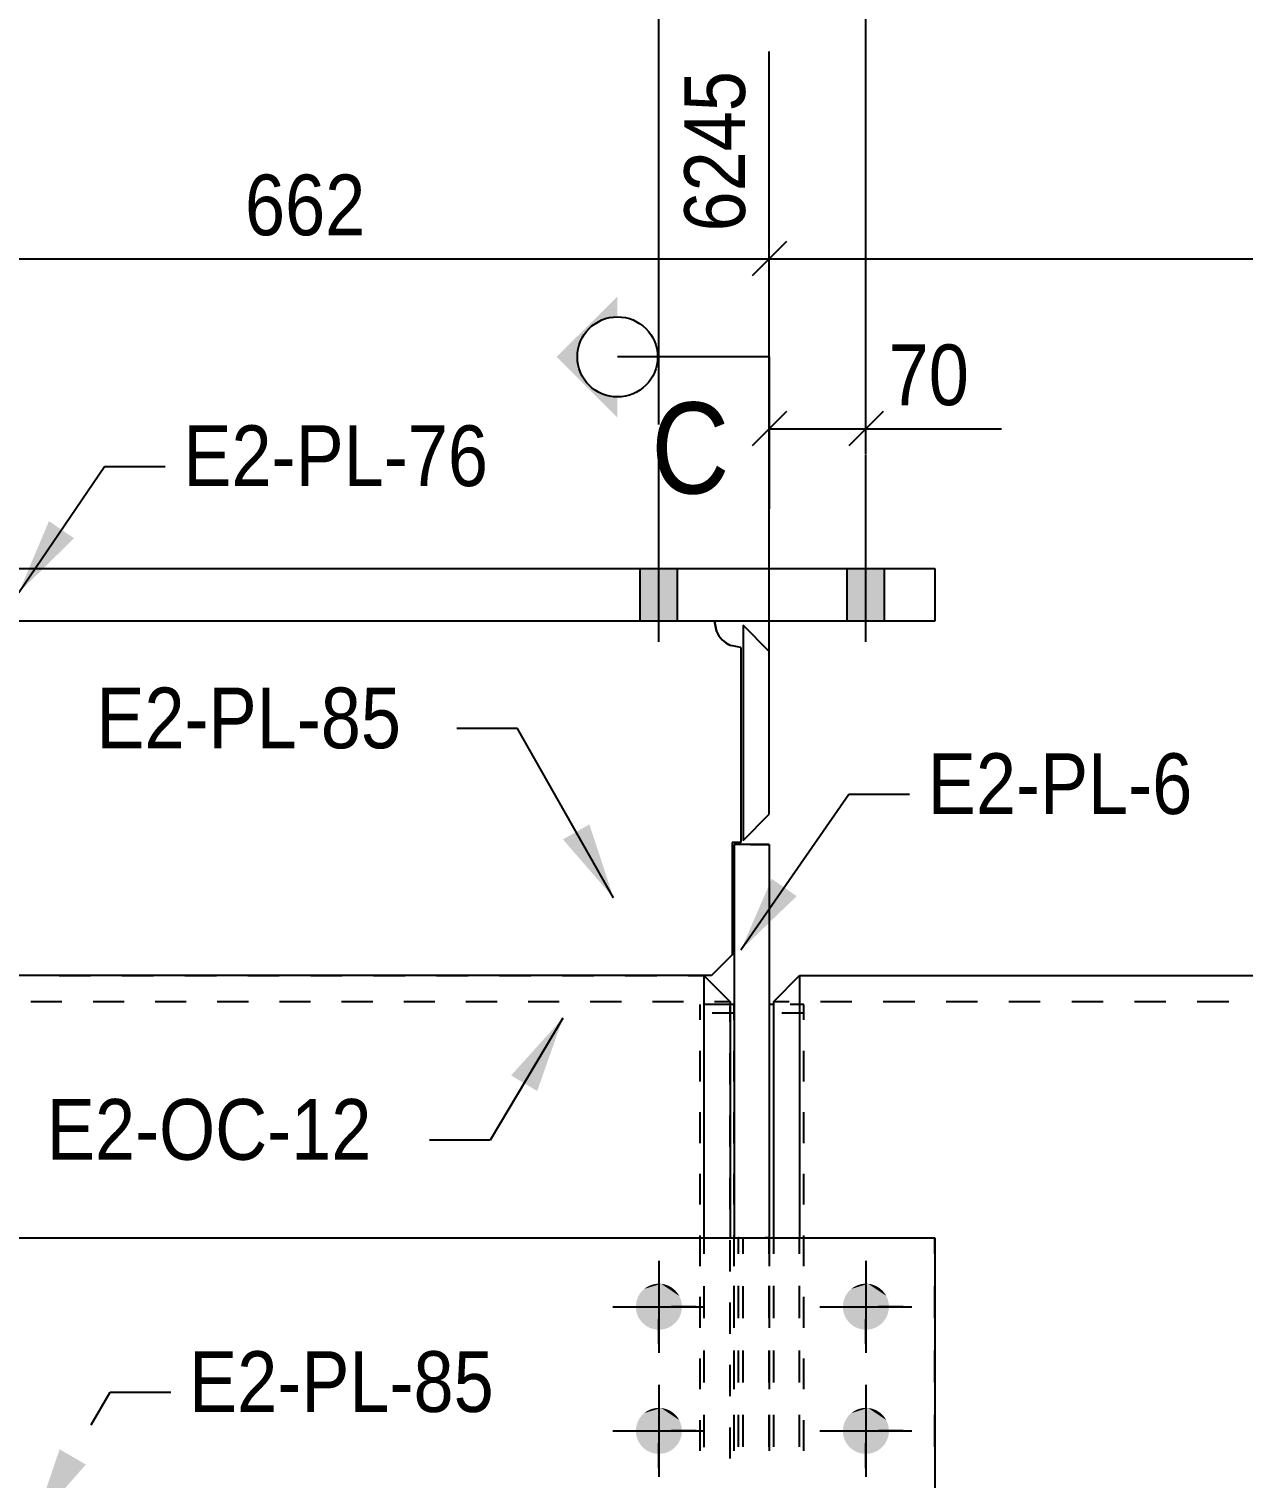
# Model space of a CAD drawing. Header units: millimetres. Extents: x 67 to 383, y 106 to 148.
# Drawn here: x 171.05 to 177.48, y 136.07 to 143.75 of the extents above; entities that cross this region are included whole.
import ezdxf

# ---------------------------------------------------------------- set-up
doc = ezdxf.new("R2010")
doc.units = ezdxf.units.MM
doc.linetypes.add('XKITLINE00', pattern=[0])
doc.styles.add('ARIAL', font='ARIAL.TTF')

msp = doc.modelspace()

# ---------------------------------------------------------------- linework, layer by layer
at = {"linetype": 'XKITLINE00'}
for p, q in [((175.4848, 141.6516), (175.4848, 145.6988)), ((175.4848, 141.6516), (175.4848, 145.6988)), ((174.3879, 141.6516), (174.3879, 145.2483)), ((174.3879, 141.6516), (174.3879, 145.2483)), ((174.9729, 139.5854), (174.9729, 143.6285)), ((174.9729, 139.5854), (174.9729, 143.6285)), ((175.0639, 142.6201), (174.8819, 142.4381)), ((175.0639, 142.6201), (174.8819, 142.4381)), ((170.1325, 142.5291), (174.9729, 142.5291)), ((174.9729, 142.5291), (184.4819, 142.5291)), ((174.9729, 142.0091), (174.1685, 142.0091)), ((174.9729, 142.0091), (174.9729, 141.2047)), ((174.9729, 139.5854), (174.9729, 141.9141)), ((175.4848, 141.4928), (175.4848, 141.9141)), ((175.0639, 141.7195), (174.8819, 141.5375)), ((175.5758, 141.7195), (175.3938, 141.5375)), ((174.9729, 141.6285), (175.4848, 141.6285)), ((175.4848, 141.6285), (176.2035, 141.6285)), ((175.4848, 141.6285), (176.2035, 141.6285)), ((170.9968, 140.7604), (171.4501, 141.429)), ((171.4501, 141.429), (171.7718, 141.429)), ((171.3823, 140.6085), (171.213, 140.6085)), ((171.7208, 140.6085), (171.5515, 140.6085)), ((172.0593, 140.6085), (171.89, 140.6085)), ((172.3978, 140.6085), (172.2285, 140.6085)), ((172.7363, 140.6085), (172.567, 140.6085)), ((173.0748, 140.6085), (172.9055, 140.6085)), ((173.4133, 140.6085), (173.244, 140.6085)), ((173.7518, 140.6085), (173.5825, 140.6085)), ((174.0903, 140.6085), (173.9211, 140.6085)), ((174.4288, 140.6085), (174.2596, 140.6085)), ((174.6827, 140.6085), (174.5981, 140.6085)), ((174.6827, 140.6085), (174.6933, 140.5551)), ((174.6933, 140.5551), (174.6991, 140.5428)), ((174.6991, 140.5428), (174.7062, 140.5311)), ((174.7062, 140.5311), (174.7143, 140.5201)), ((174.7143, 140.5201), (174.7235, 140.51)), ((174.7235, 140.51), (174.7336, 140.5008)), ((174.7336, 140.5008), (174.7446, 140.4926)), ((174.7446, 140.4926), (174.7563, 140.4856)), ((174.7563, 140.4856), (174.7661, 140.481)), ((173.6384, 140.0392), (173.3167, 140.0392)), ((174.1482, 139.1414), (173.6384, 140.0392)), ((174.8228, 138.8663), (175.3946, 139.6907)), ((175.3946, 139.6907), (175.7164, 139.6907)), ((174.8735, 139.4245), (174.9729, 139.4245)), ((171.2098, 138.7298), (171.3764, 138.7298)), ((171.5431, 138.7298), (171.7098, 138.7298)), ((171.8765, 138.7298), (172.0431, 138.7298)), ((172.2098, 138.7298), (172.3765, 138.7298)), ((172.5432, 138.7298), (172.7099, 138.7298)), ((172.8765, 138.7298), (173.0432, 138.7298)), ((173.2099, 138.7298), (173.3766, 138.7298)), ((173.5432, 138.7298), (173.7099, 138.7298)), ((173.8766, 138.7298), (174.0433, 138.7298)), ((174.21, 138.7298), (174.3766, 138.7298)), ((174.5433, 138.7298), (174.6266, 138.7298)), ((174.6266, 138.7048), (174.6266, 138.6194)), ((171.2248, 138.5905), (171.0601, 138.5905)), ((171.5541, 138.5905), (171.3895, 138.5905)), ((171.8835, 138.5905), (171.7188, 138.5905)), ((172.2128, 138.5905), (172.0482, 138.5905)), ((172.5422, 138.5905), (172.3775, 138.5905)), ((172.8715, 138.5905), (172.7068, 138.5905)), ((173.2009, 138.5905), (173.0362, 138.5905)), ((173.5302, 138.5905), (173.3655, 138.5905)), ((173.8595, 138.5905), (173.6949, 138.5905)), ((174.1889, 138.5905), (174.0242, 138.5905)), ((174.5182, 138.5905), (174.3536, 138.5905)), ((174.6043, 138.5762), (174.6043, 138.4946)), ((174.7652, 138.5762), (174.6265, 138.5762)), ((174.7652, 138.5905), (174.6829, 138.5905)), ((174.7652, 138.484), (174.7652, 138.5666)), ((174.7872, 138.4946), (174.7872, 138.5762)), ((174.9729, 138.5762), (174.9729, 138.4946)), ((175.078, 138.5905), (174.9949, 138.5905)), ((175.1557, 138.5762), (175.0826, 138.5762)), ((175.1557, 138.4946), (175.1557, 138.5762)), ((175.4108, 138.5905), (175.2444, 138.5905)), ((175.7435, 138.5905), (175.5771, 138.5905)), ((176.0762, 138.5905), (175.9099, 138.5905)), ((176.409, 138.5905), (176.2426, 138.5905)), ((176.7417, 138.5905), (176.5754, 138.5905)), ((177.0745, 138.5905), (176.9081, 138.5905)), ((177.4072, 138.5905), (177.2408, 138.5905)), ((173.8795, 138.505), (173.4946, 137.8583)), ((174.7872, 138.5298), (174.6703, 138.5298)), ((175.1557, 138.5298), (175.0387, 138.5298)), ((174.6266, 138.4488), (174.6266, 138.2782)), ((174.6043, 138.3315), (174.6043, 138.1684)), ((174.7872, 138.1684), (174.7872, 138.3315)), ((174.9729, 138.3315), (174.9729, 138.1684)), ((175.1557, 138.1684), (175.1557, 138.3315)), ((174.7652, 138.1534), (174.7652, 138.3187)), ((174.6266, 138.1076), (174.6266, 137.937)), ((174.6043, 138.0053), (174.6043, 137.8421)), ((174.7652, 137.8228), (174.7652, 137.9881)), ((174.7872, 137.8421), (174.7872, 138.0053)), ((174.9729, 138.0053), (174.9729, 137.8421)), ((175.1557, 137.8421), (175.1557, 138.0053)), ((173.4946, 137.8583), (173.1729, 137.8583)), ((174.6266, 137.7664), (174.6266, 137.5958)), ((174.6043, 137.679), (174.6043, 137.5159)), ((174.7652, 137.4922), (174.7652, 137.6575)), ((174.7872, 137.5159), (174.7872, 137.679)), ((174.9729, 137.679), (174.9729, 137.5159)), ((175.1557, 137.5159), (175.1557, 137.679)), ((174.6266, 137.4252), (174.6266, 137.2546)), ((171.0569, 137.3404), (171.2251, 137.3404)), ((171.3933, 137.3404), (171.5614, 137.3404)), ((171.7296, 137.3404), (171.8978, 137.3404)), ((172.066, 137.3404), (172.2342, 137.3404)), ((172.4024, 137.3404), (172.5706, 137.3404)), ((172.7388, 137.3404), (172.907, 137.3404)), ((173.0752, 137.3404), (173.2434, 137.3404)), ((173.4116, 137.3404), (173.5798, 137.3404)), ((173.748, 137.3404), (173.9162, 137.3404)), ((174.0844, 137.3404), (174.2526, 137.3404)), ((174.4208, 137.3404), (174.589, 137.3404)), ((174.6043, 137.3528), (174.6043, 137.1897)), ((174.7572, 137.3404), (174.9254, 137.3404)), ((174.7872, 137.1897), (174.7872, 137.3528)), ((174.7872, 137.2551), (174.7872, 137.3404)), ((174.7872, 137.3403), (174.8983, 137.3403)), ((174.7872, 137.3403), (174.8486, 137.3403)), ((174.8103, 137.2551), (174.8103, 137.3404)), ((174.8103, 137.3404), (174.9712, 137.3404)), ((174.8137, 137.3404), (174.8103, 137.3404)), ((174.8336, 137.2551), (174.8336, 137.3404)), ((174.8336, 137.3404), (174.9729, 137.3404)), ((174.9729, 137.3404), (174.9513, 137.3404)), ((174.9729, 137.3528), (174.9729, 137.1897)), ((174.9729, 137.2551), (174.9729, 137.3404)), ((174.9729, 137.3404), (174.9729, 137.3404)), ((174.9729, 137.3404), (174.9729, 137.2551)), ((174.9729, 137.3404), (174.9729, 137.2551)), ((174.9949, 137.3404), (174.9949, 137.2551)), ((175.0936, 137.3404), (175.2618, 137.3404)), ((175.1334, 137.2551), (175.1334, 137.3404)), ((175.1557, 137.1897), (175.1557, 137.3528)), ((175.43, 137.3404), (175.5982, 137.3404)), ((175.7664, 137.3404), (175.8505, 137.3404)), ((175.8505, 137.2551), (175.8505, 137.3404)), ((174.7652, 137.1616), (174.7652, 137.3269)), ((174.6043, 137.0265), (174.6043, 136.8634)), ((174.6266, 137.084), (174.6266, 136.9134)), ((174.7872, 136.9138), (174.7872, 137.0845)), ((174.7872, 136.8634), (174.7872, 137.0265)), ((174.8103, 136.9138), (174.8103, 137.0845)), ((174.8336, 136.9138), (174.8336, 137.0844)), ((174.9729, 136.9138), (174.9729, 137.0845)), ((174.9729, 137.0845), (174.9729, 136.9138)), ((174.9729, 137.0844), (174.9729, 136.9138)), ((174.9729, 137.0265), (174.9729, 136.8634)), ((174.9949, 137.0845), (174.9949, 136.9138)), ((175.1334, 136.9138), (175.1334, 137.0845)), ((175.1557, 136.8634), (175.1557, 137.0265)), ((175.8505, 136.9138), (175.8505, 137.0844)), ((174.7652, 136.831), (174.7652, 136.9963)), ((174.6266, 136.7428), (174.6266, 136.5722)), ((174.7872, 136.5725), (174.7872, 136.7432)), ((174.8103, 136.5726), (174.8103, 136.7432)), ((174.8336, 136.5725), (174.8336, 136.7432)), ((174.9729, 136.5725), (174.9729, 136.7432)), ((174.9729, 136.7432), (174.9729, 136.5725)), ((174.9729, 136.7432), (174.9729, 136.5726)), ((174.9949, 136.7432), (174.9949, 136.5726)), ((175.1334, 136.5726), (175.1334, 136.7432)), ((175.8505, 136.5725), (175.8505, 136.7432)), ((174.6043, 136.7003), (174.6043, 136.5372)), ((174.7652, 136.5005), (174.7652, 136.6658)), ((174.7872, 136.5372), (174.7872, 136.7003)), ((174.9729, 136.7003), (174.9729, 136.5372)), ((175.1557, 136.5372), (175.1557, 136.7003)), ((171.3805, 136.3486), (171.4805, 136.5214)), ((171.4805, 136.5214), (171.8022, 136.5214)), ((174.6043, 136.3741), (174.6043, 136.2109)), ((174.6266, 136.4016), (174.6266, 136.231)), ((174.7652, 136.1699), (174.7652, 136.3352)), ((174.7872, 136.2313), (174.7872, 136.4019)), ((174.7872, 136.2109), (174.7872, 136.3741)), ((174.8103, 136.2313), (174.8103, 136.4019)), ((174.8336, 136.2313), (174.8336, 136.4019)), ((174.9729, 136.2313), (174.9729, 136.4019)), ((174.9729, 136.4019), (174.9729, 136.2313)), ((174.9729, 136.4019), (174.9729, 136.2313)), ((174.9729, 136.3741), (174.9729, 136.2109)), ((174.9949, 136.4019), (174.9949, 136.2313)), ((175.1334, 136.2313), (175.1334, 136.4019)), ((175.1557, 136.2109), (175.1557, 136.3741)), ((175.8505, 136.2313), (175.8505, 136.4019))]:
    msp.add_line(p, q, dxfattribs=at)
at = {"color": 3, "linetype": 'XKITLINE00'}
for p, q in [((174.3879, 140.4982), (174.3879, 141.4908)), ((174.3879, 140.4982), (174.3879, 141.4908)), ((174.3879, 140.4982), (174.3879, 141.4908)), ((174.3879, 140.4982), (174.3879, 141.4908)), ((175.4848, 140.4982), (175.4848, 141.4908)), ((175.4848, 140.4982), (175.4848, 141.4908)), ((175.4848, 140.4982), (175.4848, 141.4908)), ((175.4848, 140.4982), (175.4848, 141.4908)), ((174.2892, 140.6085), (174.2892, 140.8871)), ((174.2892, 140.6085), (174.2892, 140.8871)), ((174.2892, 140.6085), (174.2892, 140.8871)), ((174.2892, 140.6085), (174.2892, 140.8871)), ((174.4866, 140.6085), (174.4866, 140.8871)), ((174.4866, 140.6085), (174.4866, 140.8871)), ((174.4866, 140.6085), (174.4866, 140.8871)), ((174.4866, 140.6085), (174.4866, 140.8871)), ((175.3861, 140.6085), (175.3861, 140.8871)), ((175.3861, 140.6085), (175.3861, 140.8871)), ((175.3861, 140.6085), (175.3861, 140.8871)), ((175.3861, 140.6085), (175.3861, 140.8871)), ((175.5835, 140.6085), (175.5835, 140.8871)), ((175.5835, 140.6085), (175.5835, 140.8871)), ((175.5835, 140.6085), (175.5835, 140.8871)), ((175.5835, 140.6085), (175.5835, 140.8871)), ((174.3879, 137.2187), (174.3879, 136.7309)), ((175.4848, 137.2187), (175.4848, 136.7309)), ((174.3879, 137.1722), (174.3879, 137.0407)), ((175.4848, 137.1722), (175.4848, 137.0407)), ((174.144, 136.9748), (174.6318, 136.9748)), ((174.1904, 136.9747), (174.3219, 136.9747)), ((174.5853, 136.9747), (174.4538, 136.9747)), ((175.2409, 136.9748), (175.7287, 136.9748)), ((175.2874, 136.9747), (175.4189, 136.9747)), ((175.6823, 136.9747), (175.5508, 136.9747)), ((174.3879, 136.7773), (174.3879, 136.9088)), ((175.4848, 136.7773), (175.4848, 136.9088)), ((174.3879, 136.5605), (174.3879, 136.0727)), ((174.3879, 136.514), (174.3879, 136.3825)), ((175.4848, 136.5605), (175.4848, 136.0727)), ((175.4848, 136.514), (175.4848, 136.3825)), ((174.144, 136.3166), (174.6318, 136.3166)), ((174.1904, 136.3166), (174.3219, 136.3166)), ((174.5853, 136.3166), (174.4538, 136.3166)), ((175.2409, 136.3166), (175.7287, 136.3166)), ((175.2874, 136.3166), (175.4189, 136.3166)), ((175.6823, 136.3166), (175.5508, 136.3166)), ((174.3879, 136.1191), (174.3879, 136.2506)), ((175.4848, 136.1191), (175.4848, 136.2506))]:
    msp.add_line(p, q, dxfattribs=at)
at = {"color": 2, "linetype": 'XKITLINE00'}
for p, q in [((169.1226, 140.8871), (175.8505, 140.8871)), ((175.8505, 140.8871), (175.8505, 140.6085)), ((175.8505, 140.6085), (169.1226, 140.6085)), ((174.6933, 140.5551), (174.6827, 140.6085)), ((174.9729, 140.4472), (174.8336, 140.5865)), ((174.8336, 140.5865), (174.8336, 139.4464)), ((174.822, 140.4691), (174.7687, 140.4798)), ((174.822, 140.4691), (174.822, 139.4355)), ((174.9729, 139.5857), (174.9729, 140.4472)), ((174.8336, 139.4464), (174.9729, 139.5857)), ((174.7756, 139.4355), (174.7756, 138.8395)), ((174.822, 139.4355), (174.7756, 139.4355)), ((174.9729, 139.4245), (174.7872, 139.4245)), ((174.7872, 139.4245), (174.7872, 139.4245)), ((174.7872, 139.4245), (174.7872, 137.3404)), ((174.9729, 139.4245), (174.9729, 139.4245)), ((174.9729, 139.4245), (174.9729, 137.3404)), ((174.7756, 138.8395), (174.6659, 138.7298)), ((174.6659, 138.7298), (170.2525, 138.7298)), ((174.6266, 138.7298), (174.7652, 138.5905)), ((174.6266, 138.7298), (174.6266, 137.3404)), ((174.9949, 138.5905), (175.1334, 138.7298)), ((175.1334, 138.7298), (175.1334, 137.3404)), ((175.1334, 138.7298), (179.6532, 138.7298)), ((174.7652, 138.5905), (174.7652, 137.3404)), ((174.7872, 138.5762), (174.7652, 138.5762)), ((174.9949, 138.5762), (174.9729, 138.5762)), ((174.9949, 138.5905), (174.9949, 137.3404)), ((169.1226, 137.3404), (175.8505, 137.3404)), ((175.8505, 137.3404), (175.8505, 134.269))]:
    msp.add_line(p, q, dxfattribs=at)
at = {"linetype": 'XKITLINE00'}
msp.add_circle((174.1685, 142.0091), 0.2124, dxfattribs=at)
at = {"color": 2, "linetype": 'XKITLINE00'}
msp.add_arc((174.822, 140.6085), 0.1393, 202.5, 247.5, dxfattribs=at)
at = {"color": 3}
msp.add_point((174.9729, 142.5291), dxfattribs=at)
msp.add_point((174.9729, 142.5291), dxfattribs=at)
for p in [(174.9729, 141.6285), (175.4848, 141.6285)]:
    msp.add_point(p)
at = {"linetype": 'Continuous'}
for points in [[(174.1685, 142.3309), (173.8467, 142.0091), (174.0055, 142.1428)], [(174.1685, 142.3309), (174.0055, 142.1428), (174.0194, 142.1582)], [(174.1685, 142.3309), (174.0194, 142.1582), (174.0348, 142.1721)], [(174.1685, 142.3309), (174.0348, 142.1721), (174.0514, 142.1845)], [(174.1685, 142.3309), (174.0514, 142.1845), (174.0691, 142.1953)], [(174.1685, 142.3309), (174.0691, 142.1953), (174.0878, 142.2043)], [(174.1685, 142.3309), (174.0878, 142.2043), (174.1073, 142.2115)], [(174.1685, 142.3309), (174.1073, 142.2115), (174.1273, 142.2168)], [(174.1685, 142.3309), (174.1273, 142.2168), (174.1478, 142.2201)], [(174.1685, 142.2215), (174.1685, 142.3309), (174.1478, 142.2201)], [(173.8467, 142.0091), (173.9931, 142.1262), (174.0055, 142.1428)], [(173.8467, 142.0091), (173.9823, 142.1085), (173.9931, 142.1262)], [(173.8467, 142.0091), (173.9733, 142.0898), (173.9823, 142.1085)], [(173.8467, 142.0091), (173.9661, 142.0703), (173.9733, 142.0898)], [(173.8467, 142.0091), (173.9608, 142.0503), (173.9661, 142.0703)], [(173.8467, 142.0091), (173.9575, 142.0298), (173.9608, 142.0503)], [(173.8467, 142.0091), (173.9561, 142.0091), (173.9575, 142.0298)], [(173.8467, 142.0091), (174.1685, 141.6874), (174.0342, 141.8454)], [(173.8467, 142.0091), (174.0342, 141.8454), (174.0188, 141.8594)], [(173.8467, 142.0091), (174.0188, 141.8594), (174.0048, 141.8748)], [(173.8467, 142.0091), (174.0048, 141.8748), (173.9924, 141.8915)], [(173.8467, 142.0091), (173.9924, 141.8915), (173.9816, 141.9093)], [(173.8467, 142.0091), (173.9816, 141.9093), (173.9727, 141.9281)], [(173.8467, 142.0091), (173.9727, 141.9281), (173.9656, 141.9476)], [(173.8467, 142.0091), (173.9656, 141.9476), (173.9604, 141.9678)], [(173.8467, 142.0091), (173.9604, 141.9678), (173.9573, 141.9884)], [(173.8467, 142.0091), (173.9573, 141.9884), (173.9561, 142.0091)], [(174.1685, 141.6874), (174.0509, 141.833), (174.0342, 141.8454)], [(174.1685, 141.6874), (174.0687, 141.8223), (174.0509, 141.833)], [(174.1685, 141.6874), (174.0875, 141.8133), (174.0687, 141.8223)], [(174.1685, 141.6874), (174.107, 141.8062), (174.0875, 141.8133)], [(174.1685, 141.6874), (174.1272, 141.8011), (174.107, 141.8062)], [(174.1685, 141.6874), (174.1477, 141.7979), (174.1272, 141.8011)], [(174.1685, 141.6874), (174.1685, 141.7968), (174.1477, 141.7979)], [(170.9968, 140.7604), (171.1559, 141.1385), (170.9968, 140.7604), (171.2891, 141.0482)], [(174.1482, 139.1414), (173.8796, 139.4515), (174.1482, 139.1414), (174.0195, 139.5309)], [(174.8228, 138.8663), (174.9859, 139.2426), (174.8228, 138.8663), (175.1181, 139.1509)], [(173.8795, 138.505), (173.743, 138.1182), (173.8795, 138.505), (173.6047, 138.2005)], [(171.0808, 135.8303), (171.2125, 136.2188), (171.0808, 135.8303), (171.3518, 136.1382)]]:
    msp.add_solid(points, dxfattribs=at)
at = {"color": 3, "linetype": 'Continuous'}
for points in [[(174.2892, 140.6085), (174.4866, 140.6085), (174.4866, 140.8871)], [(174.2892, 140.6085), (174.4866, 140.8871), (174.2892, 140.8871)], [(174.2892, 140.6085), (174.4866, 140.6085), (174.4866, 140.8871)], [(174.2892, 140.6085), (174.4866, 140.8871), (174.2892, 140.8871)], [(174.2892, 140.6085), (174.4866, 140.6085), (174.4866, 140.8871)], [(174.2892, 140.6085), (174.4866, 140.8871), (174.2892, 140.8871)], [(174.2892, 140.6085), (174.4866, 140.6085), (174.4866, 140.8871)], [(174.2892, 140.6085), (174.4866, 140.8871), (174.2892, 140.8871)], [(175.3861, 140.6085), (175.5835, 140.6085), (175.5835, 140.8871)], [(175.3861, 140.6085), (175.5835, 140.8871), (175.3861, 140.8871)], [(175.3861, 140.6085), (175.5835, 140.6085), (175.5835, 140.8871)], [(175.3861, 140.6085), (175.5835, 140.8871), (175.3861, 140.8871)], [(175.3861, 140.6085), (175.5835, 140.6085), (175.5835, 140.8871)], [(175.3861, 140.6085), (175.5835, 140.8871), (175.3861, 140.8871)], [(175.3861, 140.6085), (175.5835, 140.6085), (175.5835, 140.8871)], [(175.3861, 140.6085), (175.5835, 140.8871), (175.3861, 140.8871)], [(174.3998, 137.0961), (174.2665, 136.9867), (174.2659, 136.9748)], [(174.3998, 137.0961), (174.2659, 136.9748), (174.2665, 136.9628)], [(174.3998, 137.0961), (174.2683, 136.9986), (174.2665, 136.9867)], [(174.3998, 137.0961), (174.2665, 136.9628), (174.2683, 136.951)], [(174.3998, 137.0961), (174.2712, 137.0102), (174.2683, 136.9986)], [(174.3998, 137.0961), (174.2683, 136.951), (174.2712, 136.9394)], [(174.3998, 137.0961), (174.2752, 137.0214), (174.2712, 137.0102)], [(174.3998, 137.0961), (174.2712, 136.9394), (174.2752, 136.9281)], [(174.3998, 137.0961), (174.2803, 137.0323), (174.2752, 137.0214)], [(174.3998, 137.0961), (174.2752, 136.9281), (174.2803, 136.9173)], [(174.3998, 137.0961), (174.2865, 137.0425), (174.2803, 137.0323)], [(174.3998, 137.0961), (174.2803, 136.9173), (174.2865, 136.907)], [(174.3998, 137.0961), (174.2936, 137.0521), (174.2865, 137.0425)], [(174.3998, 137.0961), (174.2865, 136.907), (174.2936, 136.8974)], [(174.3998, 137.0961), (174.3017, 137.061), (174.2936, 137.0521)], [(174.3998, 137.0961), (174.2936, 136.8974), (174.3017, 136.8885)], [(174.3998, 137.0961), (174.3105, 137.069), (174.3017, 137.061)], [(174.3998, 137.0961), (174.3017, 136.8885), (174.3105, 136.8805)], [(174.3998, 137.0961), (174.3201, 137.0762), (174.3105, 137.069)], [(174.3998, 137.0961), (174.3105, 136.8805), (174.3201, 136.8734)], [(174.3998, 137.0961), (174.3304, 137.0823), (174.3201, 137.0762)], [(174.3998, 137.0961), (174.3201, 136.8734), (174.3304, 136.8672)], [(174.3998, 137.0961), (174.3412, 137.0874), (174.3304, 137.0823)], [(174.3998, 137.0961), (174.3304, 136.8672), (174.3412, 136.8621)], [(174.3998, 137.0961), (174.3525, 137.0915), (174.3412, 137.0874)], [(174.3998, 137.0961), (174.3412, 136.8621), (174.3525, 136.8581)], [(174.3998, 137.0961), (174.3641, 137.0944), (174.3525, 137.0915)], [(174.3998, 137.0961), (174.3525, 136.8581), (174.3641, 136.8552)], [(174.3998, 137.0961), (174.3759, 137.0961), (174.3641, 137.0944)], [(174.3998, 137.0961), (174.3641, 136.8552), (174.3759, 136.8534)], [(174.3998, 137.0961), (174.3879, 137.0967), (174.3759, 137.0961)], [(174.3998, 137.0961), (174.3759, 136.8534), (174.3879, 136.8528)], [(174.3998, 137.0961), (174.3879, 136.8528), (174.3998, 136.8534)], [(174.3998, 137.0961), (174.3998, 136.8534), (174.4117, 136.8552)], [(174.3998, 137.0961), (174.4117, 136.8552), (174.4233, 136.8581)], [(174.3998, 137.0961), (174.4233, 136.8581), (174.4345, 136.8621)], [(174.3998, 137.0961), (174.4345, 136.8621), (174.4454, 136.8672)], [(174.3998, 137.0961), (174.4454, 136.8672), (174.4556, 136.8734)], [(174.3998, 137.0961), (174.4556, 136.8734), (174.4652, 136.8805)], [(174.3998, 137.0961), (174.4652, 136.8805), (174.4741, 136.8885)], [(174.3998, 137.0961), (174.4741, 136.8885), (174.4821, 136.8974)], [(174.3998, 137.0961), (174.4821, 136.8974), (174.4893, 136.907)], [(174.3998, 137.0961), (174.4893, 136.907), (174.4954, 136.9173)], [(174.3998, 137.0961), (174.4954, 136.9173), (174.5005, 136.9281)], [(174.3998, 137.0961), (174.5005, 136.9281), (174.5046, 136.9394)], [(174.3998, 137.0961), (174.5046, 136.9394), (174.5075, 136.951)], [(174.3998, 137.0961), (174.5075, 136.951), (174.5092, 136.9628)], [(174.3998, 137.0961), (174.5092, 136.9628), (174.5098, 136.9748)], [(174.3998, 137.0961), (174.5098, 136.9748), (174.5092, 136.9867)], [(174.3998, 137.0961), (174.5092, 136.9867), (174.5075, 136.9986)], [(174.3998, 137.0961), (174.5075, 136.9986), (174.5046, 137.0102)], [(174.3998, 137.0961), (174.5046, 137.0102), (174.5005, 137.0214)], [(174.3998, 137.0961), (174.5005, 137.0214), (174.4954, 137.0323)], [(174.3998, 137.0961), (174.4954, 137.0323), (174.4893, 137.0425)], [(174.3998, 137.0961), (174.4893, 137.0425), (174.4821, 137.0521)], [(174.3998, 137.0961), (174.4821, 137.0521), (174.4741, 137.061)], [(174.3998, 137.0961), (174.4741, 137.061), (174.4652, 137.069)], [(174.3998, 137.0961), (174.4652, 137.069), (174.4556, 137.0762)], [(174.3998, 137.0961), (174.4556, 137.0762), (174.4454, 137.0823)], [(174.3998, 137.0961), (174.4454, 137.0823), (174.4345, 137.0874)], [(174.3998, 137.0961), (174.4345, 137.0874), (174.4233, 137.0915)], [(174.3998, 137.0961), (174.4233, 137.0915), (174.4117, 137.0944)], [(175.4968, 137.0961), (175.3635, 136.9867), (175.3629, 136.9748)], [(175.4968, 137.0961), (175.3629, 136.9748), (175.3635, 136.9628)], [(175.4968, 137.0961), (175.3652, 136.9986), (175.3635, 136.9867)], [(175.4968, 137.0961), (175.3635, 136.9628), (175.3652, 136.951)], [(175.4968, 137.0961), (175.3681, 137.0102), (175.3652, 136.9986)], [(175.4968, 137.0961), (175.3652, 136.951), (175.3681, 136.9394)], [(175.4968, 137.0961), (175.3722, 137.0214), (175.3681, 137.0102)], [(175.4968, 137.0961), (175.3681, 136.9394), (175.3722, 136.9281)], [(175.4968, 137.0961), (175.3773, 137.0323), (175.3722, 137.0214)], [(175.4968, 137.0961), (175.3722, 136.9281), (175.3773, 136.9173)], [(175.4968, 137.0961), (175.3834, 137.0425), (175.3773, 137.0323)], [(175.4968, 137.0961), (175.3773, 136.9173), (175.3834, 136.907)], [(175.4968, 137.0961), (175.3906, 137.0521), (175.3834, 137.0425)], [(175.4968, 137.0961), (175.3834, 136.907), (175.3906, 136.8974)], [(175.4968, 137.0961), (175.3986, 137.061), (175.3906, 137.0521)], [(175.4968, 137.0961), (175.3906, 136.8974), (175.3986, 136.8885)], [(175.4968, 137.0961), (175.4075, 137.069), (175.3986, 137.061)], [(175.4968, 137.0961), (175.3986, 136.8885), (175.4075, 136.8805)], [(175.4968, 137.0961), (175.4171, 137.0762), (175.4075, 137.069)], [(175.4968, 137.0961), (175.4075, 136.8805), (175.4171, 136.8734)], [(175.4968, 137.0961), (175.4273, 137.0823), (175.4171, 137.0762)], [(175.4968, 137.0961), (175.4171, 136.8734), (175.4273, 136.8672)], [(175.4968, 137.0961), (175.4382, 137.0874), (175.4273, 137.0823)], [(175.4968, 137.0961), (175.4273, 136.8672), (175.4382, 136.8621)], [(175.4968, 137.0961), (175.4494, 137.0915), (175.4382, 137.0874)], [(175.4968, 137.0961), (175.4382, 136.8621), (175.4494, 136.8581)], [(175.4968, 137.0961), (175.461, 137.0944), (175.4494, 137.0915)], [(175.4968, 137.0961), (175.4494, 136.8581), (175.461, 136.8552)], [(175.4968, 137.0961), (175.4729, 137.0961), (175.461, 137.0944)], [(175.4968, 137.0961), (175.461, 136.8552), (175.4729, 136.8534)], [(175.4968, 137.0961), (175.4848, 137.0967), (175.4729, 137.0961)], [(175.4968, 137.0961), (175.4729, 136.8534), (175.4848, 136.8528)], [(175.4968, 137.0961), (175.4848, 136.8528), (175.4968, 136.8534)], [(175.4968, 137.0961), (175.4968, 136.8534), (175.5086, 136.8552)], [(175.4968, 137.0961), (175.5086, 136.8552), (175.5202, 136.8581)], [(175.4968, 137.0961), (175.5202, 136.8581), (175.5315, 136.8621)], [(175.4968, 137.0961), (175.5315, 136.8621), (175.5423, 136.8672)], [(175.4968, 137.0961), (175.5423, 136.8672), (175.5526, 136.8734)], [(175.4968, 137.0961), (175.5526, 136.8734), (175.5622, 136.8805)], [(175.4968, 137.0961), (175.5622, 136.8805), (175.571, 136.8885)], [(175.4968, 137.0961), (175.571, 136.8885), (175.5791, 136.8974)], [(175.4968, 137.0961), (175.5791, 136.8974), (175.5862, 136.907)], [(175.4968, 137.0961), (175.5862, 136.907), (175.5924, 136.9173)], [(175.4968, 137.0961), (175.5924, 136.9173), (175.5975, 136.9281)], [(175.4968, 137.0961), (175.5975, 136.9281), (175.6015, 136.9394)], [(175.4968, 137.0961), (175.6015, 136.9394), (175.6044, 136.951)], [(175.4968, 137.0961), (175.6044, 136.951), (175.6062, 136.9628)], [(175.4968, 137.0961), (175.6062, 136.9628), (175.6068, 136.9748)], [(175.4968, 137.0961), (175.6068, 136.9748), (175.6062, 136.9867)], [(175.4968, 137.0961), (175.6062, 136.9867), (175.6044, 136.9986)], [(175.4968, 137.0961), (175.6044, 136.9986), (175.6015, 137.0102)], [(175.4968, 137.0961), (175.6015, 137.0102), (175.5975, 137.0214)], [(175.4968, 137.0961), (175.5975, 137.0214), (175.5924, 137.0323)], [(175.4968, 137.0961), (175.5924, 137.0323), (175.5862, 137.0425)], [(175.4968, 137.0961), (175.5862, 137.0425), (175.5791, 137.0521)], [(175.4968, 137.0961), (175.5791, 137.0521), (175.571, 137.061)], [(175.4968, 137.0961), (175.571, 137.061), (175.5622, 137.069)], [(175.4968, 137.0961), (175.5622, 137.069), (175.5526, 137.0762)], [(175.4968, 137.0961), (175.5526, 137.0762), (175.5423, 137.0823)], [(175.4968, 137.0961), (175.5423, 137.0823), (175.5315, 137.0874)], [(175.4968, 137.0961), (175.5315, 137.0874), (175.5202, 137.0915)], [(175.4968, 137.0961), (175.5202, 137.0915), (175.5086, 137.0944)], [(174.3998, 136.438), (174.2665, 136.3286), (174.2659, 136.3166)], [(174.3998, 136.438), (174.2659, 136.3166), (174.2665, 136.3047)], [(174.3998, 136.438), (174.2683, 136.3404), (174.2665, 136.3286)], [(174.3998, 136.438), (174.2665, 136.3047), (174.2683, 136.2928)], [(174.3998, 136.438), (174.2712, 136.352), (174.2683, 136.3404)], [(174.3998, 136.438), (174.2683, 136.2928), (174.2712, 136.2812)], [(174.3998, 136.438), (174.2752, 136.3633), (174.2712, 136.352)], [(174.3998, 136.438), (174.2712, 136.2812), (174.2752, 136.2699)], [(174.3998, 136.438), (174.2803, 136.3741), (174.2752, 136.3633)], [(174.3998, 136.438), (174.2752, 136.2699), (174.2803, 136.2591)], [(174.3998, 136.438), (174.2865, 136.3844), (174.2803, 136.3741)], [(174.3998, 136.438), (174.2803, 136.2591), (174.2865, 136.2489)], [(174.3998, 136.438), (174.2936, 136.394), (174.2865, 136.3844)], [(174.3998, 136.438), (174.2865, 136.2489), (174.2936, 136.2392)], [(174.3998, 136.438), (174.3017, 136.4028), (174.2936, 136.394)], [(174.3998, 136.438), (174.2936, 136.2392), (174.3017, 136.2304)], [(174.3998, 136.438), (174.3105, 136.4109), (174.3017, 136.4028)], [(174.3998, 136.438), (174.3017, 136.2304), (174.3105, 136.2223)], [(174.3998, 136.438), (174.3201, 136.418), (174.3105, 136.4109)], [(174.3998, 136.438), (174.3105, 136.2223), (174.3201, 136.2152)], [(174.3998, 136.438), (174.3304, 136.4242), (174.3201, 136.418)], [(174.3998, 136.438), (174.3201, 136.2152), (174.3304, 136.2091)], [(174.3998, 136.438), (174.3412, 136.4293), (174.3304, 136.4242)], [(174.3998, 136.438), (174.3304, 136.2091), (174.3412, 136.2039)], [(174.3998, 136.438), (174.3525, 136.4333), (174.3412, 136.4293)], [(174.3998, 136.438), (174.3412, 136.2039), (174.3525, 136.1999)], [(174.3998, 136.438), (174.3641, 136.4362), (174.3525, 136.4333)], [(174.3998, 136.438), (174.3525, 136.1999), (174.3641, 136.197)], [(174.3998, 136.438), (174.3759, 136.438), (174.3641, 136.4362)], [(174.3998, 136.438), (174.3641, 136.197), (174.3759, 136.1953)], [(174.3998, 136.438), (174.3879, 136.4386), (174.3759, 136.438)], [(174.3998, 136.438), (174.3759, 136.1953), (174.3879, 136.1947)], [(174.3998, 136.438), (174.3879, 136.1947), (174.3998, 136.1953)], [(174.3998, 136.438), (174.3998, 136.1953), (174.4117, 136.197)], [(174.3998, 136.438), (174.4117, 136.197), (174.4233, 136.1999)], [(174.3998, 136.438), (174.4233, 136.1999), (174.4345, 136.2039)], [(174.3998, 136.438), (174.4345, 136.2039), (174.4454, 136.2091)], [(174.3998, 136.438), (174.4454, 136.2091), (174.4556, 136.2152)], [(174.3998, 136.438), (174.4556, 136.2152), (174.4652, 136.2223)], [(174.3998, 136.438), (174.4652, 136.2223), (174.4741, 136.2304)], [(174.3998, 136.438), (174.4741, 136.2304), (174.4821, 136.2392)], [(174.3998, 136.438), (174.4821, 136.2392), (174.4893, 136.2489)], [(174.3998, 136.438), (174.4893, 136.2489), (174.4954, 136.2591)], [(174.3998, 136.438), (174.4954, 136.2591), (174.5005, 136.2699)], [(174.3998, 136.438), (174.5005, 136.2699), (174.5046, 136.2812)], [(174.3998, 136.438), (174.5046, 136.2812), (174.5075, 136.2928)], [(174.3998, 136.438), (174.5075, 136.2928), (174.5092, 136.3047)], [(174.3998, 136.438), (174.5092, 136.3047), (174.5098, 136.3166)], [(174.3998, 136.438), (174.5098, 136.3166), (174.5092, 136.3286)], [(174.3998, 136.438), (174.5092, 136.3286), (174.5075, 136.3404)], [(174.3998, 136.438), (174.5075, 136.3404), (174.5046, 136.352)], [(174.3998, 136.438), (174.5046, 136.352), (174.5005, 136.3633)], [(174.3998, 136.438), (174.5005, 136.3633), (174.4954, 136.3741)], [(174.3998, 136.438), (174.4954, 136.3741), (174.4893, 136.3844)], [(174.3998, 136.438), (174.4893, 136.3844), (174.4821, 136.394)], [(174.3998, 136.438), (174.4821, 136.394), (174.4741, 136.4028)], [(174.3998, 136.438), (174.4741, 136.4028), (174.4652, 136.4109)], [(174.3998, 136.438), (174.4652, 136.4109), (174.4556, 136.418)], [(174.3998, 136.438), (174.4556, 136.418), (174.4454, 136.4242)], [(174.3998, 136.438), (174.4454, 136.4242), (174.4345, 136.4293)], [(174.3998, 136.438), (174.4345, 136.4293), (174.4233, 136.4333)], [(174.3998, 136.438), (174.4233, 136.4333), (174.4117, 136.4362)], [(175.4968, 136.438), (175.3635, 136.3286), (175.3629, 136.3166)], [(175.4968, 136.438), (175.3629, 136.3166), (175.3635, 136.3047)], [(175.4968, 136.438), (175.3652, 136.3404), (175.3635, 136.3286)], [(175.4968, 136.438), (175.3635, 136.3047), (175.3652, 136.2928)], [(175.4968, 136.438), (175.3681, 136.352), (175.3652, 136.3404)], [(175.4968, 136.438), (175.3652, 136.2928), (175.3681, 136.2812)], [(175.4968, 136.438), (175.3722, 136.3633), (175.3681, 136.352)], [(175.4968, 136.438), (175.3681, 136.2812), (175.3722, 136.2699)], [(175.4968, 136.438), (175.3773, 136.3741), (175.3722, 136.3633)], [(175.4968, 136.438), (175.3722, 136.2699), (175.3773, 136.2591)], [(175.4968, 136.438), (175.3834, 136.3844), (175.3773, 136.3741)], [(175.4968, 136.438), (175.3773, 136.2591), (175.3834, 136.2489)], [(175.4968, 136.438), (175.3906, 136.394), (175.3834, 136.3844)], [(175.4968, 136.438), (175.3834, 136.2489), (175.3906, 136.2392)], [(175.4968, 136.438), (175.3986, 136.4028), (175.3906, 136.394)], [(175.4968, 136.438), (175.3906, 136.2392), (175.3986, 136.2304)], [(175.4968, 136.438), (175.4075, 136.4109), (175.3986, 136.4028)], [(175.4968, 136.438), (175.3986, 136.2304), (175.4075, 136.2223)], [(175.4968, 136.438), (175.4171, 136.418), (175.4075, 136.4109)], [(175.4968, 136.438), (175.4075, 136.2223), (175.4171, 136.2152)], [(175.4968, 136.438), (175.4273, 136.4242), (175.4171, 136.418)], [(175.4968, 136.438), (175.4171, 136.2152), (175.4273, 136.2091)], [(175.4968, 136.438), (175.4382, 136.4293), (175.4273, 136.4242)], [(175.4968, 136.438), (175.4273, 136.2091), (175.4382, 136.2039)], [(175.4968, 136.438), (175.4494, 136.4333), (175.4382, 136.4293)], [(175.4968, 136.438), (175.4382, 136.2039), (175.4494, 136.1999)], [(175.4968, 136.438), (175.461, 136.4362), (175.4494, 136.4333)], [(175.4968, 136.438), (175.4494, 136.1999), (175.461, 136.197)], [(175.4968, 136.438), (175.4729, 136.438), (175.461, 136.4362)], [(175.4968, 136.438), (175.461, 136.197), (175.4729, 136.1953)], [(175.4968, 136.438), (175.4848, 136.4386), (175.4729, 136.438)], [(175.4968, 136.438), (175.4729, 136.1953), (175.4848, 136.1947)], [(175.4968, 136.438), (175.4848, 136.1947), (175.4968, 136.1953)], [(175.4968, 136.438), (175.4968, 136.1953), (175.5086, 136.197)], [(175.4968, 136.438), (175.5086, 136.197), (175.5202, 136.1999)], [(175.4968, 136.438), (175.5202, 136.1999), (175.5315, 136.2039)], [(175.4968, 136.438), (175.5315, 136.2039), (175.5423, 136.2091)], [(175.4968, 136.438), (175.5423, 136.2091), (175.5526, 136.2152)], [(175.4968, 136.438), (175.5526, 136.2152), (175.5622, 136.2223)], [(175.4968, 136.438), (175.5622, 136.2223), (175.571, 136.2304)], [(175.4968, 136.438), (175.571, 136.2304), (175.5791, 136.2392)], [(175.4968, 136.438), (175.5791, 136.2392), (175.5862, 136.2489)], [(175.4968, 136.438), (175.5862, 136.2489), (175.5924, 136.2591)], [(175.4968, 136.438), (175.5924, 136.2591), (175.5975, 136.2699)], [(175.4968, 136.438), (175.5975, 136.2699), (175.6015, 136.2812)], [(175.4968, 136.438), (175.6015, 136.2812), (175.6044, 136.2928)], [(175.4968, 136.438), (175.6044, 136.2928), (175.6062, 136.3047)], [(175.4968, 136.438), (175.6062, 136.3047), (175.6068, 136.3166)], [(175.4968, 136.438), (175.6068, 136.3166), (175.6062, 136.3286)], [(175.4968, 136.438), (175.6062, 136.3286), (175.6044, 136.3404)], [(175.4968, 136.438), (175.6044, 136.3404), (175.6015, 136.352)], [(175.4968, 136.438), (175.6015, 136.352), (175.5975, 136.3633)], [(175.4968, 136.438), (175.5975, 136.3633), (175.5924, 136.3741)], [(175.4968, 136.438), (175.5924, 136.3741), (175.5862, 136.3844)], [(175.4968, 136.438), (175.5862, 136.3844), (175.5791, 136.394)], [(175.4968, 136.438), (175.5791, 136.394), (175.571, 136.4028)], [(175.4968, 136.438), (175.571, 136.4028), (175.5622, 136.4109)], [(175.4968, 136.438), (175.5622, 136.4109), (175.5526, 136.418)], [(175.4968, 136.438), (175.5526, 136.418), (175.5423, 136.4242)], [(175.4968, 136.438), (175.5423, 136.4242), (175.5315, 136.4293)], [(175.4968, 136.438), (175.5315, 136.4293), (175.5202, 136.4333)], [(175.4968, 136.438), (175.5202, 136.4333), (175.5086, 136.4362)]]:
    msp.add_solid(points, dxfattribs=at)

# ---------------------------------------------------------------- texts
at = {"color": 3, "style": 'ARIAL', "width": 0.85}
msp.add_text('6245', height=0.32177, rotation=90.00021, dxfattribs=at).set_placement((174.8442, 142.6739))
for s, p in [('662', (172.1947, 142.6538)), ('70', (175.6055, 141.7532)), ('E2-PL-76', (171.8684, 141.3244)), ('E2-PL-85', (171.4074, 139.9346)), ('E2-PL-6', (175.8129, 139.5862)), ('E2-OC-12', (171.145, 137.7537)), ('E2-PL-85', (171.8987, 136.4168))]:
    msp.add_text(s, height=0.32177, dxfattribs=at).set_placement(p)
at = {"color": 1, "style": 'ARIAL', "width": 0.85}
msp.add_text('C', height=0.4827, dxfattribs=at).set_placement((174.3473, 141.2851))

doc.saveas('drawing.dxf')
